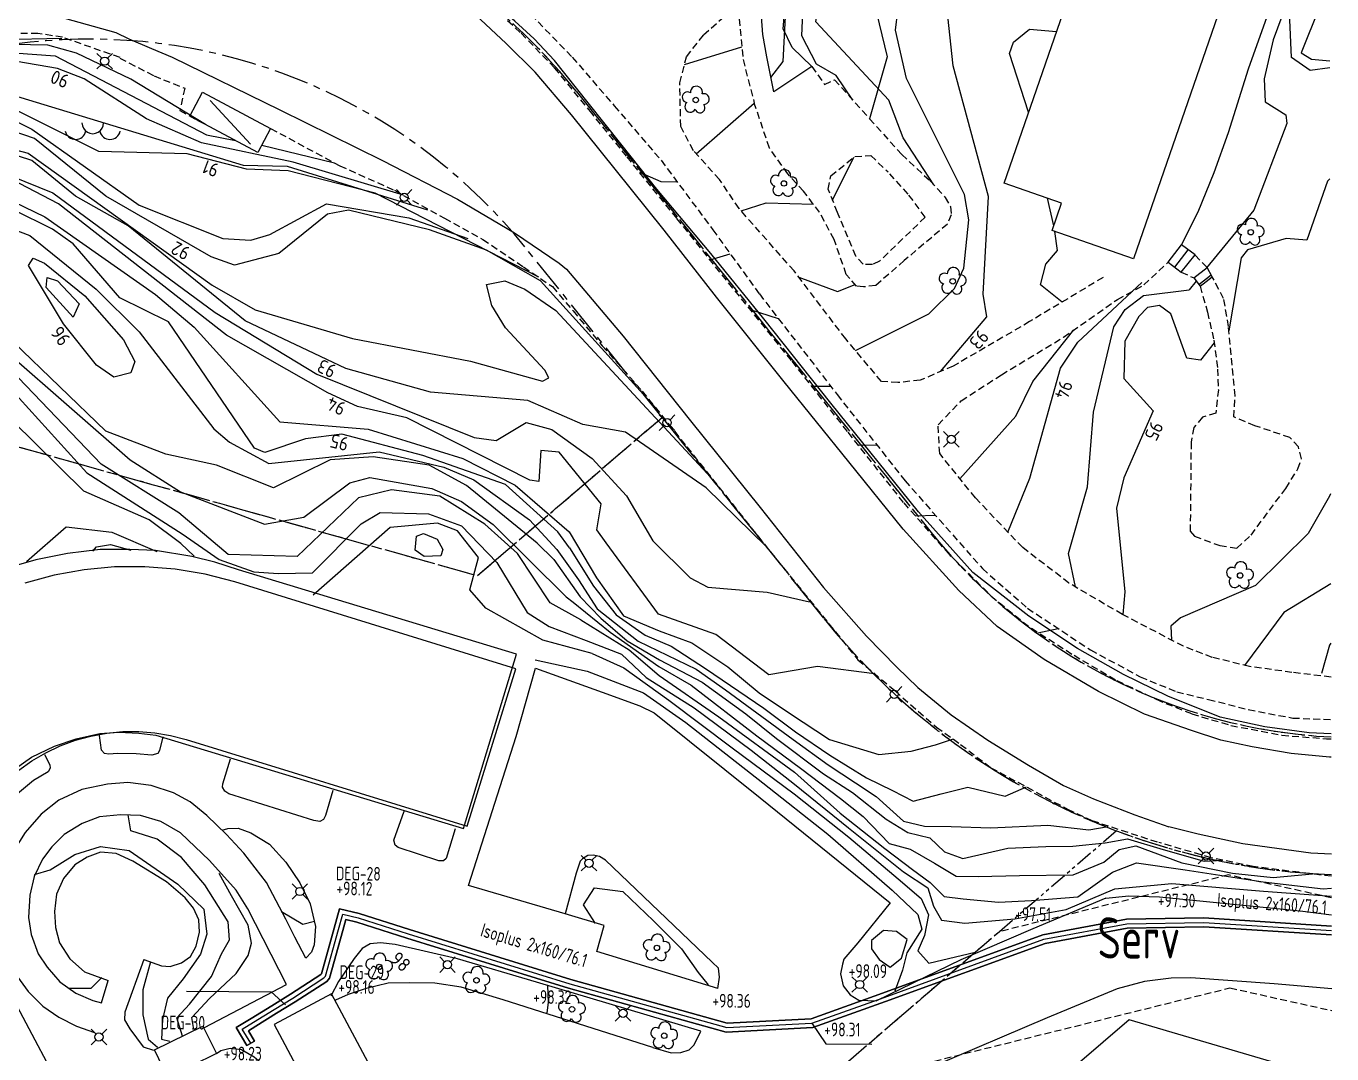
# Model space of a CAD drawing. Header units: metres. Extents: x 148035 to 148980, y 6395313 to 6395676.
# Drawn here: x 148356.6 to 148451.6, y 6395488.9 to 6395563.7 of the extents above; entities that cross this region are included whole.
import ezdxf
from ezdxf.enums import TextEntityAlignment as Align

# ---------------------------------------------------------------- set-up
doc = ezdxf.new("R2010")
doc.units = ezdxf.units.M
for name, pattern in [('CENTERX2', [4, 2.5, -0.5, 0.5, -0.5]), ('DASHED', [0.75, 0.5, -0.25]), ('PHANTOM', [2.5, 1.25, -0.25, 0.25, -0.25, 0.25, -0.25])]:
    doc.linetypes.add(name, pattern=pattern)
for name, color, linetype in [('M-BEF-BELYSNINGSSTOLPE', 4, 'Continuous'), ('M-BEF-FV', 4, 'FJARRVARME'), ('M-BEF-FV-TEXT', 1, 'Continuous'), ('M-BEF-MARKLINJE', 4, 'Continuous'), ('M-BEF-MUR', 4, 'Stödmur'), ('M-BEF-NIVÅKURVA-PRIMÄR-0.5M', 250, 'Continuous'), ('M-BEF-NIVÅKURVA-PRIMÄR-1.0M', 250, 'Continuous'), ('M-BEF-STAKET', 4, 'STAKET'), ('M-BEF-TRAPPA', 4, 'Continuous'), ('M-BEF-TRÄD', 4, 'Continuous'), ('M-BEF-VÄGKANT', 13, 'DASHED'), ('M-BEF-VÄGKANTSTÖD', 13, 'Continuous'), ('M-GR-ANVÄNDNINGSGRÄNS', 4, 'CENTERX2'), ('M-GR-FASTIGHETSGRÄNS', 3, 'PHANTOM'), ('M-GR-RÄTTIGHETSGRÄNS', 3, 'DASHED'), ('M-HUS-SOCKEL', 1, 'Continuous'), ('M-HUS-YTTER', 3, 'Continuous')]:
    doc.layers.add(name, color=color, linetype=linetype)
doc.styles.add('ISO', font='iso.shx', dxfattribs={"height": 2.5})
doc.linetypes.add('FJARRVARME', pattern='A,0.5,-0.2,["FV",Standard,S=0.1,R=0,X=-0.1,Y=-0.05],-0.2', length=0.9)
doc.linetypes.add('STAKET', pattern='A,7,[134,morastr.shx,S=0.8,R=0,X=0,Y=0],0.6,[134,morastr.shx,S=0.8,R=0,X=0,Y=0],1', length=8.6)
doc.linetypes.add('Stödmur', pattern='A,3,[104,sma.shx,S=1,R=0,X=0,Y=0],3', length=6)

# ---------------------------------------------------------------- blocks, each defined once
blk = doc.blocks.new('PRI_M_BERG')
for centre, radius, start, end in [((-1.252, 0.43), 0.765, 192.29023, 347.70977), ((0, 0.867), 0.784, 179.99999, 0.00001), ((1.252, 0.43), 0.765, 192.29023, 347.70977)]:
    blk.add_arc(centre, radius, start, end)
blk = doc.blocks.new('PRI_M_LÖVTRÄD')
blk.add_circle((0, 0), 0.2)
for centre, radius, start, end in [((0.047722, 0.56156), 0.443002, 345.022908, 184.096476), ((-0.601762, 0.206006), 0.384732, 57.341651, 261.23001), ((0.585988, 0.07036), 0.392534, 269.444378, 106.321877), ((-0.395828, -0.476108), 0.401424, 131.233971, 330.911027), ((0.306072, -0.564084), 0.367104, 196.976003, 41.224955)]:
    blk.add_arc(centre, radius, start, end)
blk = doc.blocks.new('PRI_L_BELYS')
for points in [[(-0.212, 0.212, 0), (-0.566, 0.566, 0)], [(0.212, 0.212, 0), (0.566, 0.566, 0)], [(-0.212, -0.212, 0), (-0.566, -0.566, 0)], [(0.212, -0.212, 0), (0.566, -0.566, 0)]]:
    blk.add_polyline3d(points)
blk.add_circle((0, 0), 0.3)

msp = doc.modelspace()

# ---------------------------------------------------------------- linework, layer by layer
at = {"layer": 'M-BEF-FV'}
msp.add_lwpolyline([(148451.585, 6395498.19), (148442.295, 6395498.781), (148436.652, 6395498.677), (148430.565, 6395497.554), (148418.909, 6395493.303), (148413.715, 6395491.448), (148407.611, 6395491.129), (148396.243, 6395494.295), (148384.494, 6395497.936), (148380.839, 6395499.089), (148379.398, 6395499.448), (148379.016, 6395498.028), (148378.082, 6395494.707), (148378.04, 6395494.659), (148375.834, 6395493.228), (148374.469, 6395492.393), (148372.98, 6395491.461), (148371.875, 6395490.797), (148372.661, 6395489.49), (148373.218, 6395489.825), (148372.768, 6395490.575), (148373.319, 6395490.907), (148374.811, 6395491.84), (148376.181, 6395492.678), (148378.471, 6395494.164), (148378.668, 6395494.392), (148379.643, 6395497.856), (148379.86, 6395498.663), (148380.662, 6395498.463), (148384.3, 6395497.316), (148396.059, 6395493.672), (148407.539, 6395490.474), (148413.844, 6395490.804), (148419.13, 6395492.692), (148430.737, 6395496.925), (148436.717, 6395498.029), (148442.28, 6395498.13), (148451.586, 6395497.538)], dxfattribs=at)
at = {"layer": 'M-BEF-FV', "ltscale": 0.8}
for points in [[(148451.586, 6395497.538), (148442.28, 6395498.13), (148436.717, 6395498.029), (148430.737, 6395496.925), (148419.13, 6395492.692), (148413.844, 6395490.804), (148407.539, 6395490.474), (148396.059, 6395493.672), (148384.3, 6395497.316), (148380.662, 6395498.463), (148379.86, 6395498.663), (148379.643, 6395497.856), (148378.668, 6395494.392), (148378.471, 6395494.164), (148376.181, 6395492.678), (148374.811, 6395491.84), (148373.319, 6395490.907), (148372.768, 6395490.575), (148373.218, 6395489.825), (148372.661, 6395489.49), (148371.875, 6395490.797), (148372.98, 6395491.461), (148374.469, 6395492.393), (148375.834, 6395493.228), (148378.04, 6395494.659), (148378.082, 6395494.707), (148379.016, 6395498.028), (148379.398, 6395499.448), (148380.839, 6395499.089), (148384.494, 6395497.936), (148396.243, 6395494.295), (148407.611, 6395491.129), (148413.715, 6395491.448), (148418.909, 6395493.303), (148430.565, 6395497.554), (148436.652, 6395498.677), (148442.295, 6395498.781), (148451.585, 6395498.19)], [(148372.94, 6395489.658), (148372.322, 6395490.686), (148373.15, 6395491.184), (148374.64, 6395492.117), (148376.008, 6395492.953), (148378.256, 6395494.412), (148378.375, 6395494.549), (148379.33, 6395497.942), (148379.629, 6395499.056), (148380.75, 6395498.776), (148384.397, 6395497.626), (148396.151, 6395493.984), (148407.575, 6395490.801), (148413.779, 6395491.126), (148419.02, 6395492.997), (148430.651, 6395497.24), (148436.684, 6395498.353), (148442.287, 6395498.456), (148451.586, 6395497.864)]]:
    msp.add_lwpolyline(points, dxfattribs=at)
at = {"layer": 'M-BEF-FV-TEXT'}
for points in [[(148368.27, 6395493.456), (148374.424, 6395493.393), (148375.467, 6395492.468)], [(148413.779, 6395491.126), (148414.78, 6395489.626), (148418.141, 6395489.592)]]:
    msp.add_lwpolyline(points, dxfattribs=at)
at = {"layer": 'M-BEF-MARKLINJE', "lineweight": -3, "flags": 128}
for points in [[(148413.76, 6395560.719), (148412.339, 6395562.106), (148411.69, 6395563.462), (148411.914, 6395566.365), (148414.242, 6395572.491), (148418.114, 6395584.613), (148419.965, 6395589.022), (148421.318, 6395594.522)], [(148421.318, 6395594.522), (148422.522, 6395593.121), (148422.224, 6395591.067), (148422.189, 6395589.751), (148422.938, 6395587.364), (148425.767, 6395584.071), (148426.833, 6395582.668), (148426.765, 6395579.925), (148425.381, 6395577.553), (148422.974, 6395575.213), (148421.262, 6395572.514), (148420.078, 6395569.325), (148419.112, 6395567.675), (148418.722, 6395566.706), (148418.474, 6395564.618), (148419.246, 6395561.425), (148417.968, 6395556.918)], [(148451.453, 6395560.626), (148450.023, 6395560.425), (148448.681, 6395561.363), (148448.483, 6395565.78), (148450.252, 6395569.861), (148451.43, 6395571.512)]]:
    msp.add_lwpolyline(points, dxfattribs=at)
at = {"layer": 'M-BEF-MUR', "lineweight": -3, "flags": 128}
for points in [[(148440.674, 6395547.741), (148441.876, 6395550.157), (148443.047, 6395553.008), (148444.091, 6395555.924), (148445.548, 6395560.541), (148447.511, 6395566.086), (148449.068, 6395570.434), (148449.819, 6395571.679), (148450.493, 6395572.353), (148451.062, 6395572.639)], [(148375.495, 6395498.699), (148374.082, 6395501.368), (148372.432, 6395503.49), (148371.177, 6395504.855), (148369.743, 6395506.22), (148368.527, 6395507.214), (148367.323, 6395507.879), (148365.694, 6395508.423), (148363.993, 6395508.623), (148362.511, 6395508.521), (148360.657, 6395508.133), (148358.979, 6395507.346), (148357.698, 6395506.337), (148356.524, 6395504.985), (148355.57, 6395503.494), (148354.804, 6395501.371), (148354.617, 6395499.602), (148354.92, 6395497.131), (148355.772, 6395494.767), (148356.753, 6395493.431), (148357.818, 6395492.355), (148358.98, 6395491.554), (148360.266, 6395490.902), (148361.567, 6395490.443)], [(148353.599, 6395504.648), (148352.668, 6395502.334), (148352.371, 6395500.47), (148352.366, 6395499.578), (148352.472, 6395498.878), (148354.592, 6395494.847), (148360.703, 6395483.37)], [(148365.155, 6395495.75), (148366.444, 6395495.299), (148367.069, 6395495.24), (148367.904, 6395495.513), (148368.559, 6395495.968), (148368.979, 6395496.716), (148369.221, 6395497.743), (148369.17, 6395498.646), (148368.785, 6395499.481), (148368.178, 6395500.248), (148366.809, 6395501.394), (148364.358, 6395502.907), (148363.139, 6395503.469), (148362, 6395503.558), (148361.04, 6395503.188), (148360.148, 6395502.637), (148359.324, 6395501.641), (148358.804, 6395500.519), (148358.659, 6395499.256), (148358.736, 6395498.088), (148359.036, 6395496.976), (148359.766, 6395495.805), (148360.844, 6395494.869), (148361.565, 6395494.601), (148362.557, 6395494.232)], [(148402.192, 6395489.349), (148391.303, 6395492.81), (148388.258, 6395493.74), (148386.329, 6395494.038), (148384.466, 6395494.064), (148382.941, 6395494.021), (148381.347, 6395493.64), (148380.023, 6395493.206), (148379.107, 6395492.788)]]:
    msp.add_lwpolyline(points, dxfattribs=at)
at = {"layer": 'M-BEF-NIVÅKURVA-PRIMÄR-0.5M', "lineweight": -3}
for points in [[(148416.951, 6395540.048), (148422.275, 6395542.721), (148424.151, 6395544.564), (148424.827, 6395546.041), (148425.199, 6395549.577), (148424.876, 6395551.402), (148420.65, 6395559.842), (148419.852, 6395563.364), (148420.366, 6395567.609), (148420.008, 6395569.12), (148418.654, 6395569.795), (148415.938, 6395569.523), (148414.987, 6395569.869), (148414.441, 6395571.555), (148414.874, 6395572.777), (148417.081, 6395573.973), (148418.527, 6395574.105), (148420.353, 6395573.507), (148422.194, 6395572.02), (148425.151, 6395572.489), (148428.033, 6395574.163), (148432.407, 6395578.07), (148434.791, 6395579.617)], [(148451.431, 6395571.197), (148449.999, 6395569.852), (148447.333, 6395562.665), (148446.68, 6395559.811), (148446.763, 6395558.142), (148448.252, 6395557.212), (148448.334, 6395556.585), (148445.936, 6395550.257), (148442.487, 6395546.063)], [(148416.748, 6395558.28), (148415.529, 6395560.061), (148414.105, 6395560.893), (148413.048, 6395562.948), (148413.294, 6395568.487)], [(148429.541, 6395557.39), (148428.157, 6395561.661), (148428.445, 6395562.498), (148429.599, 6395563.425), (148431.571, 6395563.256)], [(148326.293, 6395484.217), (148328.8, 6395489.331), (148328.719, 6395492.525), (148330.554, 6395494.427), (148329.964, 6395503.543), (148330.967, 6395510.388), (148330.758, 6395513.633), (148329.284, 6395528.643), (148328.005, 6395533.153), (148327.887, 6395535.697), (148329.085, 6395542.201), (148330.648, 6395546.379), (148333.269, 6395551.257), (148337.98, 6395554.865), (148345.269, 6395558.757), (148349.125, 6395560.548), (148355.69, 6395561.719), (148358.698, 6395561.496), (148369.713, 6395555.738), (148371.825, 6395555.343)], [(148404.508, 6395560.871), (148408.673, 6395562.158)], [(148332.289, 6395509.949), (148332.089, 6395516.471), (148330.197, 6395528.395), (148329.841, 6395536.636), (148330.352, 6395541.095), (148331.709, 6395545.413), (148333.666, 6395549.034), (148339.153, 6395554.095), (148343.108, 6395556.188), (148346.936, 6395557.524), (148350.847, 6395558.437), (148355.099, 6395558.807), (148372.396, 6395553.543), (148375.592, 6395553.48), (148385.79, 6395550.296)], [(148355.257, 6395557.029), (148357.019, 6395556.165), (148364.818, 6395550.637), (148370.914, 6395548.218), (148372.953, 6395548.084), (148374.332, 6395548.5), (148378.449, 6395550.732), (148384.435, 6395549.718), (148388.727, 6395548.196)], [(148351.566, 6395555.78), (148356.752, 6395554.423), (148370.144, 6395544.803), (148373.265, 6395543.019), (148380.352, 6395540.942), (148388.922, 6395539.271), (148394.159, 6395537.818), (148394.623, 6395538.07), (148394.333, 6395538.631), (148391.474, 6395541.707), (148390.49, 6395543.324), (148390.105, 6395544.868), (148391.425, 6395545.125), (148392.884, 6395544.522), (148395.149, 6395542.969), (148406.478, 6395530.781)], [(148373.736, 6395554.986), (148379.032, 6395553.708)], [(148334.178, 6395537.579), (148334.603, 6395538.816), (148333.581, 6395541.712), (148338.114, 6395547.884), (148340.936, 6395551.023), (148344.544, 6395552.82), (148347.328, 6395553.63), (148350.564, 6395553.88), (148353.427, 6395553.601), (148358.54, 6395551.54), (148370.353, 6395542.834), (148377.755, 6395538.329), (148389.187, 6395533.728), (148390.798, 6395533.516), (148392.97, 6395534.831), (148394.85, 6395534.309), (148397.777, 6395532.193), (148400.288, 6395529.494), (148402.188, 6395526.219), (148404.923, 6395523.516), (148406.195, 6395522.842), (148410.509, 6395522.488), (148413.608, 6395521.765)], [(148415.279, 6395550.998), (148416.821, 6395554.114)], [(148335.044, 6395540.718), (148335.923, 6395542.889), (148339.394, 6395547.615), (148343.411, 6395551.159), (148345.145, 6395551.955), (148347.009, 6395552.261), (148350.343, 6395552.413), (148353.373, 6395551.979), (148357.959, 6395549.778), (148366.019, 6395544.134), (148368.835, 6395541.765), (148375.049, 6395534.86), (148381.493, 6395534.347), (148388.364, 6395532.191), (148392.19, 6395530.254), (148396.109, 6395526.87)], [(148431.378, 6395549.137), (148430.91, 6395551.138)], [(148408.621, 6395550.217), (148410.434, 6395550.797), (148413.889, 6395550.7)], [(148355.448, 6395548.953), (148356.855, 6395548.429), (148361.697, 6395544.515), (148364.83, 6395541.413), (148370.252, 6395534.35), (148371.401, 6395533.388), (148374.267, 6395531.839), (148382.293, 6395532.675), (148386.98, 6395531.579), (148389.175, 6395530.649), (148393.216, 6395527.742), (148395.207, 6395525.572)], [(148431.972, 6395543.575), (148430.401, 6395544.831), (148430.805, 6395546.332), (148431.639, 6395547.334), (148431.437, 6395548.726)], [(148406.369, 6395546.648), (148407.835, 6395547.091)], [(148343.826, 6395516.595), (148343.333, 6395517.547), (148343.154, 6395520.164), (148344.004, 6395524.443), (148343.47, 6395525.999), (148336.827, 6395534.647), (148336.983, 6395535.719), (148338.363, 6395538.487), (148342.987, 6395544.068), (148345.744, 6395545.11), (148347.847, 6395545.071), (148350.835, 6395543.743), (148364.161, 6395532.104), (148367.835, 6395529.781), (148373.942, 6395527.419), (148376.798, 6395527.946), (148380.161, 6395530.426), (148381.609, 6395530.818), (148386.118, 6395530.031), (148388.275, 6395529.074), (148390.578, 6395527.412), (148395.888, 6395522.136), (148396.389, 6395521.742)], [(148432.948, 6395522.86), (148432.444, 6395525.294), (148433.814, 6395530.131), (148434.26, 6395535.581), (148435.752, 6395541.787), (148436.575, 6395543.034), (148437.909, 6395544.068), (148441.233, 6395544.482)], [(148441.735, 6395545.114), (148441.233, 6395544.482)], [(148424.548, 6395530.723), (148428.613, 6395535.27), (148429.86, 6395537.81), (148432.839, 6395541.559)], [(148355.381, 6395537.363), (148361.018, 6395531.17), (148367.959, 6395526.718), (148370.652, 6395524.847), (148373.154, 6395523.956), (148374.953, 6395523.834), (148377.423, 6395523.876), (148380.978, 6395527.46), (148382.349, 6395528.264), (148385.868, 6395528.186), (148388.287, 6395527.313), (148390.836, 6395524.646), (148393.058, 6395521.005), (148394.665, 6395519.987), (148397.357, 6395518.969)], [(148413.768, 6395537.455), (148415.132, 6395537.467)], [(148451.519, 6395529.634), (148451.444, 6395529.459), (148449.891, 6395526.753), (148446.04, 6395522.951), (148440.587, 6395520.613), (148439.878, 6395520.004), (148439.942, 6395518.991)], [(148356.614, 6395524.699), (148359.504, 6395527.234), (148362.839, 6395526.851), (148366.116, 6395525.448)], [(148421.309, 6395528.019), (148422.746, 6395528.091)], [(148396.109, 6395526.87), (148398.109, 6395523.51), (148400.06, 6395520.756), (148402.663, 6395519.675), (148405.047, 6395518.782), (148407.663, 6395517.041), (148409.923, 6395515.166), (148412.152, 6395513.681), (148415.054, 6395511.769), (148418.639, 6395510.676), (148420.994, 6395510.901), (148422.758, 6395511.367), (148424.082, 6395511.8)], [(148395.207, 6395525.572), (148396.791, 6395523.364), (148398.152, 6395521.257), (148401.122, 6395518.921), (148405.346, 6395516.883), (148407.489, 6395515.382), (148412.417, 6395511.748), (148414.965, 6395509.906), (148416.94, 6395508.608), (148418.46, 6395507.618), (148420.432, 6395505.829), (148421.955, 6395505.449), (148423.903, 6395505.439), (148426.782, 6395505.34), (148430.95, 6395505.538), (148433.912, 6395505.184), (148435.32, 6395505.431)], [(148396.389, 6395521.742), (148399.088, 6395519.558), (148402.632, 6395517.067), (148404.98, 6395515.716), (148409.755, 6395512.033), (148412.944, 6395509.662), (148415.846, 6395507.462), (148417.499, 6395506.149), (148419.403, 6395504.192), (148420.926, 6395503.777), (148422.682, 6395502.752), (148424.27, 6395501.812), (148425.862, 6395501.804), (148428.877, 6395501.873), (148432.773, 6395501.921), (148435.014, 6395502.824), (148436.12, 6395503.767), (148437.341, 6395504.032), (148440.688, 6395502.778), (148444.377, 6395502.031), (148447.34, 6395501.728), (148450.204, 6395501.984)], [(148430.222, 6395519.531), (148431.68, 6395519.842)], [(148397.357, 6395518.969), (148399.91, 6395517.961), (148401.714, 6395516.275), (148405.209, 6395514.072), (148409.36, 6395510.985), (148412.498, 6395508.513), (148416.445, 6395505.342), (148420.426, 6395502.12), (148422.199, 6395500.976), (148422.632, 6395499.636), (148423.203, 6395498.616), (148424.896, 6395498.387), (148428.539, 6395498.707), (148432.269, 6395499.383), (148435.817, 6395500.906), (148439.952, 6395501.274), (148446.623, 6395500.732), (148451.58, 6395500.352)], [(148451.541, 6395518.775), (148451.426, 6395518.624), (148450.848, 6395516.567)], [(148393.625, 6395517.557), (148397.415, 6395516.724), (148401.523, 6395515.162), (148404.611, 6395512.995), (148410.196, 6395508.596), (148414.936, 6395504.862), (148419.624, 6395500.806), (148421.478, 6395499.018), (148421.778, 6395497.95), (148420.668, 6395496.244), (148420.374, 6395494.976), (148419.807, 6395493.454)], [(148357.217, 6395501.947), (148358.344, 6395502.289), (148360.141, 6395503.391), (148362.019, 6395503.978), (148364.101, 6395503.676), (148367.645, 6395501.241), (148369.538, 6395499.425), (148369.751, 6395497.591), (148369.285, 6395496.135), (148368.026, 6395494.336), (148366.88, 6395492.939), (148366.524, 6395491.385), (148366.448, 6395489.955), (148367.044, 6395489.813)], [(148368.799, 6395490.651), (148368.65, 6395491.527), (148369.949, 6395492.909), (148371.875, 6395494.746), (148372.757, 6395496.034), (148372.998, 6395496.949), (148372.754, 6395498.242), (148371.543, 6395500.374), (148370.649, 6395502.017)]]:
    msp.add_lwpolyline(points, dxfattribs=at)
for points in [[(148360.025, 6395542.493), (148358.049, 6395544.644), (148358.131, 6395545.378), (148358.872, 6395545.119), (148360.455, 6395543.454)], [(148385.56, 6395525.069), (148384.896, 6395525.534), (148384.997, 6395526.558), (148385.499, 6395526.743), (148386.515, 6395526.329), (148386.906, 6395525.575), (148386.779, 6395525.122)]]:
    msp.add_lwpolyline(points, close=True, dxfattribs=at)
at = {"layer": 'M-BEF-NIVÅKURVA-PRIMÄR-1.0M', "lineweight": -3}
for points in [[(148410.783, 6395559.918), (148411.677, 6395561.093), (148412, 6395567.162), (148413.691, 6395571.224), (148415.89, 6395578.492), (148418.808, 6395585.475), (148419.903, 6395586.496), (148421.257, 6395586.98), (148424.57, 6395587.243), (148426.997, 6395590.95), (148427.838, 6395593.56), (148429.292, 6395594.521)], [(148422.64, 6395552.103), (148420.402, 6395555.536), (148419.372, 6395558.26), (148414.057, 6395563.974), (148414.45, 6395566.519), (148413.889, 6395569.834), (148414.671, 6395573.9), (148417.681, 6395576.699), (148421.164, 6395577.337), (148421.64, 6395579.264), (148421.032, 6395582.331), (148422.242, 6395583.7), (148423.361, 6395584.055), (148424.522, 6395583.791), (148427.825, 6395580.843), (148429.189, 6395580.8), (148430.048, 6395581.364), (148431.723, 6395584.281), (148433.946, 6395587.012), (148434.288, 6395589.477)], [(148423.119, 6395538.52), (148426.505, 6395542.503), (148426.228, 6395544.152), (148426.618, 6395551.269), (148424.061, 6395560.771), (148423.598, 6395565.049), (148425.281, 6395567.418), (148429.242, 6395570.371), (148430.823, 6395570.791), (148433.078, 6395570.53), (148433.931, 6395570.072)], [(148451.441, 6395566.285), (148450.709, 6395565.039), (148449.381, 6395561.726), (148450.12, 6395561.253), (148451.452, 6395561.121)], [(148359.194, 6395562.746), (148354.803, 6395562.65)], [(148369.641, 6395556.501), (148364.216, 6395559.787), (148360.261, 6395561.686), (148358.173, 6395562.282), (148355.645, 6395562.329)], [(148384.046, 6395551.353), (148376.037, 6395553.769), (148369.358, 6395555.178), (148365.354, 6395556.916), (148360.808, 6395559.818), (148358.884, 6395560.578), (148355.917, 6395561.082)], [(148393.897, 6395545.385), (148381.99, 6395551.503), (148375.662, 6395553.134), (148372.63, 6395553.248), (148368.32, 6395554.372), (148361.887, 6395554.527), (148355.283, 6395557.834)], [(148405.348, 6395554.375), (148409.583, 6395558.048)], [(148402.442, 6395535.833), (148394.025, 6395545.128), (148390.106, 6395547.369), (148385.956, 6395548.838), (148380.042, 6395550.258), (148378.537, 6395549.977), (148374.978, 6395547.118), (148371.756, 6395546.265), (148370.054, 6395546.873), (148362.407, 6395551.28), (148357.202, 6395555.478), (148353.366, 6395556.793)], [(148410.462, 6395525.77), (148406.089, 6395530.074), (148400.203, 6395534.11), (148397.099, 6395534.665), (148393.114, 6395536.415), (148386.027, 6395537.034), (148379.857, 6395538.756), (148372.545, 6395542.21), (148364.013, 6395549.128), (148360.198, 6395551.29), (148357.017, 6395553.877), (148351.53, 6395555.646)], [(148401.236, 6395553.022), (148402.79, 6395552.351), (148403.974, 6395552.32)], [(148414.189, 6395517.081), (148410.635, 6395516.462), (148406.786, 6395519.401), (148402.622, 6395520.867), (148398.803, 6395526.068), (148398.125, 6395527.015), (148398.447, 6395528.901), (148395.383, 6395532.665), (148394.044, 6395532.792), (148393.9, 6395530.518), (148393.243, 6395530.631), (148384.301, 6395535.168), (148380.697, 6395535.975), (148378.561, 6395536.986), (148371.184, 6395541.185), (148358.945, 6395550.722), (148355.561, 6395552.507)], [(148451.47, 6395552.553), (148451.296, 6395552.367), (148449.795, 6395548.083), (148448.271, 6395548.2), (148445.472, 6395547.38), (148445.013, 6395546.811), (148444.118, 6395541.499)], [(148396.132, 6395525.694), (148395.28, 6395526.871), (148391.48, 6395530.311), (148385.453, 6395532.432), (148379.572, 6395533.973), (148376.936, 6395533.63), (148373.965, 6395532.643), (148373.214, 6395532.961), (148366.956, 6395542.156), (148363.419, 6395543.895), (148360.022, 6395547.819), (148358.506, 6395548.874), (148355.667, 6395550.296)], [(148395.001, 6395524.847), (148393.781, 6395526.042), (148388.631, 6395530.227), (148385.921, 6395531.706), (148381.84, 6395532.329), (148378.71, 6395532.1), (148374.608, 6395530.056), (148370.459, 6395531.729), (148366.756, 6395532.522), (148362.388, 6395534.198), (148348.896, 6395547.19)], [(148412.817, 6395545.396), (148415.647, 6395544.354), (148416.916, 6395544.85)], [(148428.03, 6395526.854), (148429.639, 6395530.776), (148431.858, 6395538.782), (148433.124, 6395540.674), (148437.781, 6395545.004)], [(148396.963, 6395520.476), (148394.728, 6395521.708), (148392.361, 6395525.283), (148389.979, 6395527.419), (148386.693, 6395529.471), (148383.187, 6395529.919), (148380.777, 6395529.335), (148376.325, 6395525.078), (148371.309, 6395525.224), (148367.703, 6395528.257), (148362.047, 6395531.788), (148351.663, 6395542.63), (148347.874, 6395544.02), (148345.336, 6395543.418), (148343.864, 6395541.658), (148340.856, 6395539.699), (148339.088, 6395537.283), (148338.865, 6395534.318), (148342.694, 6395529.678)], [(148409.278, 6395543.036), (148411.327, 6395542.392)], [(148443.048, 6395540.611), (148442.043, 6395539.361), (148441.046, 6395539.501), (148439.897, 6395542.723), (148439.077, 6395543.329), (148438.203, 6395543.182), (148437.552, 6395542.538), (148436.544, 6395540.734), (148436.461, 6395538.025), (148438.593, 6395535.661), (148436.48, 6395530.805), (148435.925, 6395528.583), (148436.552, 6395522.492), (148436.393, 6395520.843)], [(148368.812, 6395525.092), (148367.857, 6395526.017), (148365.551, 6395527.729), (148360.797, 6395529.824), (148353.815, 6395536.695), (148350.321, 6395539.29), (148347.937, 6395540.42), (148345.064, 6395539.228), (148341.775, 6395536.346), (148341.577, 6395535.594), (148342.647, 6395532.764), (148344.854, 6395529.981), (148347.332, 6395527.692), (148350.822, 6395522.237)], [(148417.134, 6395533.19), (148418.506, 6395533.176)], [(148397.776, 6395518.023), (148394.201, 6395518.977), (148390.049, 6395521.315), (148388.885, 6395522.651), (148389.507, 6395525.01), (148387.981, 6395526.928), (148386.526, 6395527.498), (148383.08, 6395527.187), (148377.474, 6395522.261)], [(148361.451, 6395525.461), (148361.708, 6395525.784), (148362.74, 6395525.944), (148364.214, 6395525.523)], [(148396.132, 6395525.694), (148397.886, 6395522.918), (148399.518, 6395520.826), (148401.628, 6395519.342), (148403.521, 6395518.553), (148406.036, 6395516.914), (148410.273, 6395514.029), (148412.568, 6395512.324), (148415.083, 6395510.617), (148417.734, 6395508.977), (148419.627, 6395508.053), (148421.13, 6395507.283), (148423.182, 6395507.814), (148425.116, 6395508.295), (148427.84, 6395507.638), (148429.385, 6395508.307)], [(148395.001, 6395524.847), (148396.899, 6395522.144), (148398.416, 6395520.578), (148400.338, 6395518.942), (148402.686, 6395517.558), (148405.777, 6395515.933), (148408.967, 6395513.629), (148411.194, 6395511.839), (148414.619, 6395509.264), (148416.729, 6395507.915), (148419.175, 6395505.955), (148420.746, 6395504.998), (148422.353, 6395504.6), (148423.432, 6395503.595), (148424.751, 6395503.114), (148428.024, 6395503.859), (148430.785, 6395503.981), (148432.75, 6395503.988), (148435.106, 6395504.247), (148436.734, 6395504.543), (148439.321, 6395503.768), (148442.315, 6395502.905), (148443.637, 6395502.983)], [(148451.532, 6395523.096), (148448.112, 6395521.01), (148445.26, 6395517.15)], [(148396.963, 6395520.476), (148400.487, 6395518.28), (148402.663, 6395516.406), (148407.001, 6395513.402), (148412.502, 6395509.377), (148415.841, 6395506.395), (148419.08, 6395503.821), (148421.088, 6395502.303), (148422.387, 6395501.365), (148423.398, 6395500.326), (148424.786, 6395500.166), (148427.343, 6395499.916), (148429.749, 6395500.056), (148433.121, 6395500.31), (148435.637, 6395502.11), (148437.385, 6395502.795), (148440.94, 6395502.286), (148446.61, 6395501.409), (148450.977, 6395500.896), (148451.579, 6395500.954)], [(148397.776, 6395518.023), (148400.091, 6395516.978), (148403.365, 6395514.624), (148407.972, 6395511.161), (148412.477, 6395507.801), (148416.458, 6395504.664), (148420.051, 6395501.614), (148421.72, 6395500.182), (148422.256, 6395499.011), (148421.961, 6395497.505), (148421.481, 6395496.389), (148422.272, 6395495.487), (148425.664, 6395496.283)], [(148418.339, 6395516.542), (148414.189, 6395517.081)], [(148367.977, 6395490.169), (148367.553, 6395491.505), (148368.489, 6395492.514), (148370.082, 6395494.506), (148370.813, 6395496.169), (148371.402, 6395497.18), (148371.297, 6395498.486), (148369.589, 6395501.175), (148367.891, 6395503.184), (148366.133, 6395504.513), (148364.206, 6395505.12), (148364.031, 6395506.274)], [(148398.035, 6395498.362), (148397.153, 6395499.742), (148397.951, 6395500.96), (148400.005, 6395500.7), (148402.244, 6395498.577), (148404.29, 6395496.538), (148405.503, 6395494.81), (148406.221, 6395493.903)], [(148377.59, 6395498.509), (148376.727, 6395498.291), (148375.176, 6395499.216)], [(148365.657, 6395495.584), (148365.077, 6395493.545), (148365.095, 6395491.726), (148365.475, 6395489.96), (148366.167, 6395489.373)], [(148362.109, 6395494.436), (148361.313, 6395493.634), (148359.702, 6395493.656)], [(148394.539, 6395493.866), (148394.574, 6395492.63), (148394.487, 6395491.88)]]:
    msp.add_lwpolyline(points, dxfattribs=at)
for points in [[(148359.31, 6395541.989), (148356.77, 6395546.239), (148357.107, 6395546.769), (148357.924, 6395546.406), (148360.869, 6395544.025), (148363.671, 6395540.836), (148364.5, 6395539.259), (148364.219, 6395538.427), (148362.981, 6395538.12), (148361.722, 6395538.996)], [(148418.657, 6395495.743), (148419.467, 6395495.197), (148420.284, 6395495.853), (148420.714, 6395497.206), (148419.938, 6395497.786), (148418.973, 6395497.859), (148418.105, 6395497.135), (148418.102, 6395496.542)]]:
    msp.add_lwpolyline(points, close=True, dxfattribs=at)
at = {"layer": 'M-BEF-STAKET', "lineweight": -3, "flags": 128}
for points in [[(148439.663, 6395514.915), (148436.454, 6395516.491), (148433.089, 6395518.37), (148429.554, 6395520.734), (148425.473, 6395523.911), (148421.532, 6395528.333), (148415.145, 6395536.22), (148410.273, 6395542.351), (148406.411, 6395547.108), (148402.495, 6395551.796), (148399.977, 6395554.975), (148397.484, 6395558.072), (148395.04, 6395561.152), (148393.571, 6395562.738), (148392.16, 6395564.026), (148390.5, 6395565.443), (148388.96, 6395566.71), (148387.488, 6395567.856), (148385.356, 6395569.313), (148384.155, 6395570.054), (148382.362, 6395571.03), (148378.954, 6395572.726)], [(148392.251, 6395511.974), (148393.653, 6395516.943)], [(148451.555, 6395512.172), (148449.946, 6395512.236), (148446.74, 6395512.669), (148443.489, 6395513.39), (148439.663, 6395514.915)], [(148395.827, 6395499.083), (148388.791, 6395501.134), (148392.251, 6395511.974)], [(148398.13, 6395496.34), (148398.665, 6395498.234), (148395.827, 6395499.083)]]:
    msp.add_lwpolyline(points, dxfattribs=at)
at = {"layer": 'M-BEF-TRAPPA', "lineweight": -3}
for points in [[(148439.696, 6395546.484), (148440.674, 6395547.741)], [(148440.17, 6395546.116), (148441.155, 6395547.384)], [(148441.665, 6395547.007), (148440.674, 6395547.741)], [(148439.696, 6395546.484), (148440.638, 6395545.752)], [(148440.638, 6395545.752), (148441.665, 6395547.007)], [(148441.558, 6395545.35), (148442.522, 6395546.091)], [(148441.558, 6395545.35), (148442.016, 6395544.741)], [(148441.919, 6395544.871), (148442.826, 6395545.555)], [(148442.016, 6395544.741), (148442.908, 6395545.409)], [(148442.908, 6395545.409), (148442.522, 6395546.091)]]:
    msp.add_lwpolyline(points, dxfattribs=at)
msp.add_lwpolyline([(148365.93, 6395489.183), (148369.453, 6395490.915), (148370.437, 6395488.912), (148366.914, 6395487.18)], close=True, dxfattribs=at)
at = {"layer": 'M-BEF-VÄGKANT', "lineweight": -3}
for points in [[(148378.72, 6395572.523), (148379.825, 6395574.953), (148382.704, 6395572.928), (148386.673, 6395569.994), (148390.219, 6395567.453), (148393.326, 6395564.499), (148396.339, 6395561.401), (148399.396, 6395557.855), (148402.802, 6395553.894), (148406.563, 6395548.845), (148409.951, 6395544.172), (148415.61, 6395536.849), (148420.552, 6395530.583), (148426.177, 6395524.196), (148429.463, 6395521.306), (148434.044, 6395518.282), (148437.67, 6395516.315), (148440.331, 6395515.222)], [(148441.412, 6395513.619), (148439.156, 6395514.519), (148435.86, 6395516.085), (148432.694, 6395517.953), (148429.537, 6395519.969), (148427.111, 6395521.916), (148423.779, 6395525.215), (148420.438, 6395529.008), (148416.358, 6395534.172), (148412.277, 6395539.343), (148408.016, 6395544.591), (148403.938, 6395549.684), (148400.283, 6395554.199), (148397.75, 6395557.329), (148395.049, 6395560.62), (148392.555, 6395563.205), (148390.124, 6395565.421), (148388.114, 6395567.039), (148385.614, 6395568.767), (148383.253, 6395570.263), (148380.762, 6395571.575), (148378.72, 6395572.523)], [(148404.232, 6395556.359), (148404.159, 6395559.531), (148404.654, 6395561.43), (148405.891, 6395563.02), (148408.03, 6395564.93), (148408.924, 6395565.77), (148408.483, 6395564.188), (148408.76, 6395561.232), (148409.583, 6395558.048)], [(148413.76, 6395560.719), (148414.694, 6395559.409), (148415.426, 6395559.754), (148417.968, 6395556.918), (148420.305, 6395554.319), (148422.37, 6395552.397), (148423.468, 6395551.201), (148423.855, 6395550.524), (148423.911, 6395549.924), (148423.635, 6395549.259), (148420.493, 6395546.609), (148418.421, 6395544.78), (148417.533, 6395544.687), (148417.013, 6395544.736), (148416.274, 6395545.6), (148415.386, 6395548.127), (148414.332, 6395550.121), (148413.163, 6395551.648), (148412.014, 6395552.907), (148410.687, 6395554.788), (148409.583, 6395558.048)], [(148418.827, 6395537.805), (148416.232, 6395540.907), (148412.471, 6395545.851), (148408.472, 6395550.386), (148407.052, 6395552.502), (148405.149, 6395554.593), (148404.232, 6395556.359)], [(148414.964, 6395551.786), (148415.154, 6395552.765), (148416.905, 6395554.182), (148418.06, 6395554.24), (148419.314, 6395553.05)], [(148422.02, 6395549.755), (148420.781, 6395551.443), (148419.314, 6395553.05)], [(148422.02, 6395549.755), (148418.681, 6395546.551), (148418.174, 6395546.306), (148417.492, 6395546.334), (148416.973, 6395546.931), (148415.636, 6395550.106), (148414.964, 6395551.786)], [(148436.016, 6395543.78), (148437.933, 6395544.827), (148439.696, 6395546.484)], [(148442.522, 6395546.091), (148441.665, 6395547.007)], [(148434.963, 6395545.373), (148429.614, 6395542.158), (148424.042, 6395538.914), (148421.656, 6395537.896), (148420.034, 6395537.726), (148418.827, 6395537.805)], [(148440.638, 6395545.752), (148441.558, 6395545.35)], [(148442.016, 6395544.741), (148442.553, 6395542.848), (148443.022, 6395540.812), (148443.294, 6395538.712), (148443.346, 6395537.208), (148443.166, 6395535.495), (148442.184, 6395535.212), (148441.564, 6395534.452), (148441.363, 6395533.389), (148441.298, 6395526.915), (148441.614, 6395526.543), (148443.454, 6395525.865), (148444.691, 6395525.68), (148445.727, 6395526.631), (148448.247, 6395530.03), (148449.139, 6395531.442), (148449.397, 6395532.175), (148449.168, 6395533.049), (148448.552, 6395533.725), (148446.008, 6395534.587), (148444.479, 6395535.222), (148444.571, 6395536.758), (148444.089, 6395541.8), (148443.733, 6395543.844), (148442.908, 6395545.409)], [(148422.964, 6395534.662), (148424.636, 6395536.392), (148427.564, 6395538.296), (148432.088, 6395541.035), (148436.016, 6395543.78)], [(148440.806, 6395518.54), (148436.368, 6395520.857), (148432.478, 6395523.136), (148429.111, 6395525.721), (148425.668, 6395529.33), (148423.069, 6395532.562), (148422.964, 6395534.662)], [(148451.547, 6395516.297), (148448.705, 6395516.644), (148445.605, 6395517.065), (148442.908, 6395517.729), (148440.806, 6395518.54)], [(148417.119, 6395517.567), (148419.823, 6395515.295), (148422.841, 6395512.647), (148424.594, 6395511.403), (148426.784, 6395509.707), (148429.437, 6395508.288), (148432.368, 6395506.69), (148434.144, 6395505.867), (148439.022, 6395504.261)], [(148440.331, 6395515.222), (148442.624, 6395514.675), (148445.523, 6395513.941), (148448.758, 6395513.318), (148451.553, 6395513.216)], [(148441.412, 6395513.619), (148444.259, 6395512.785), (148447.969, 6395512.073), (148451.208, 6395511.813), (148451.556, 6395511.799)], [(148451.577, 6395501.809), (148449.971, 6395502.005), (148445.881, 6395502.515), (148442.813, 6395503.159), (148439.022, 6395504.261)]]:
    msp.add_lwpolyline(points, dxfattribs=at)
at = {"layer": 'M-BEF-VÄGKANT', "color": 1, "lineweight": -3}
for points in [[(148363.433, 6395561.367), (148359.244, 6395562.843), (148357.458, 6395563.126), (148355.246, 6395563.115), (148350.944, 6395562.7), (148346.29, 6395561.702), (148341.602, 6395559.649), (148333.505, 6395554.6), (148329.459, 6395550.409), (148326.662, 6395546.111)], [(148363.413, 6395561.329), (148365.905, 6395560.041), (148368.141, 6395559.139), (148367.775, 6395557.518), (148369.429, 6395556.613)], [(148374.388, 6395556.214), (148379.421, 6395553.498), (148383.4, 6395551.713), (148387.029, 6395549.686), (148389.834, 6395548.136), (148392.791, 6395546.141), (148394.891, 6395544.704), (148396.392, 6395542.942), (148398.514, 6395540.399), (148401.421, 6395537.105), (148404.676, 6395533.046), (148407.96, 6395528.92), (148410.749, 6395525.41), (148417.119, 6395517.567)]]:
    msp.add_lwpolyline(points, dxfattribs=at)
at = {"layer": 'M-BEF-VÄGKANTSTÖD', "color": 1, "lineweight": -3}
for points in [[(148441.383, 6395512.408), (148437.97, 6395513.601), (148434.638, 6395515.251), (148430.668, 6395517.569), (148427.262, 6395519.981), (148424.473, 6395522.593), (148420.412, 6395527.058), (148416.467, 6395531.957), (148411.753, 6395537.772), (148406.828, 6395543.932), (148403.034, 6395548.814), (148399.469, 6395553.259), (148396.287, 6395557.203), (148393.639, 6395560.306), (148391.531, 6395562.387), (148389.284, 6395564.469), (148386.736, 6395566.397), (148384.103, 6395568.178), (148381.423, 6395569.781), (148378.811, 6395571.056), (148375.884, 6395572.224), (148372.464, 6395573.277), (148369.392, 6395574.058)], [(148359.395, 6395564.226), (148363.132, 6395563.185), (148364.067, 6395562.734), (148365.717, 6395562.037)], [(148365.713, 6395562.028), (148367.216, 6395561.398), (148375.06, 6395557.569), (148382.522, 6395553.89), (148387.976, 6395551.075), (148392.129, 6395548.627), (148395.394, 6395546.403), (148395.906, 6395545.972), (148400.03, 6395541.094), (148404.936, 6395534.939), (148410.01, 6395528.634), (148414.611, 6395522.825), (148417.747, 6395519.268), (148419.95, 6395517.03), (148421.488, 6395515.532), (148423.907, 6395513.563), (148426.569, 6395511.706), (148429.525, 6395509.885), (148432.082, 6395508.406), (148434.255, 6395507.44), (148437.268, 6395506.285), (148439.755, 6395505.416)]]:
    msp.add_lwpolyline(points, dxfattribs=at)
at = {"layer": 'M-BEF-VÄGKANTSTÖD', "lineweight": -3}
for points in [[(148413.76, 6395560.719), (148410.992, 6395558.874), (148410.481, 6395561.43), (148410.191, 6395563.045), (148410.07, 6395564.677), (148410.369, 6395566.353)], [(148393.653, 6395516.943), (148398.518, 6395515.194)], [(148398.518, 6395515.194), (148401.24, 6395514.198), (148402.288, 6395513.701), (148410.014, 6395507.513), (148419.477, 6395499.876), (148417.108, 6395496.974), (148416.086, 6395495.777), (148415.999, 6395495.405), (148415.86, 6395494.711), (148416.059, 6395493.829), (148416.563, 6395493.183), (148417.188, 6395492.807), (148417.849, 6395492.77), (148418.467, 6395492.737)], [(148366.552, 6395511.965), (148366.3, 6395510.965), (148366.175, 6395510.746), (148365.749, 6395510.624), (148364.597, 6395510.713), (148363.239, 6395510.733), (148362.621, 6395510.682), (148362.306, 6395510.738), (148362.088, 6395510.973), (148361.929, 6395512.044)], [(148451.559, 6395510.465), (148451.447, 6395510.465), (148448.641, 6395510.74), (148445.8, 6395511.22), (148443.52, 6395511.711), (148441.383, 6395512.408)], [(148357.929, 6395510.665), (148358.323, 6395509.922), (148358.336, 6395509.675), (148358.211, 6395509.415), (148357.124, 6395508.775), (148355.828, 6395507.684), (148355.525, 6395507.384), (148355.195, 6395507.303), (148354.825, 6395507.456), (148354.279, 6395507.926)], [(148378.908, 6395508.06), (148378.377, 6395506.238), (148378.225, 6395505.937), (148377.977, 6395505.787), (148377.538, 6395505.858), (148371.347, 6395507.81), (148371.059, 6395507.99), (148370.883, 6395508.293), (148370.898, 6395508.526), (148371.456, 6395510.362)], [(148387.826, 6395505.256), (148387.156, 6395503.105), (148386.963, 6395502.942), (148386.62, 6395502.944), (148383.661, 6395503.905), (148383.456, 6395504.071), (148383.362, 6395504.442), (148384.1, 6395506.551)], [(148369.586, 6395490.808), (148375.548, 6395493.928), (148372.73, 6395499.431), (148371.874, 6395500.79), (148369.937, 6395502.968), (148367.83, 6395504.961), (148366.394, 6395505.782), (148364.923, 6395506.23), (148363.466, 6395506.288), (148361.941, 6395506.143), (148360.668, 6395505.642), (148359.36, 6395504.852), (148358.474, 6395503.942), (148357.792, 6395503.065), (148357.176, 6395501.797), (148356.864, 6395500.427), (148356.771, 6395498.818), (148356.968, 6395497.564), (148357.469, 6395496.155), (148358.124, 6395495.186), (148359.051, 6395494.132), (148360.215, 6395493.296), (148361.449, 6395492.764), (148362.092, 6395492.591), (148362.557, 6395494.232)], [(148451.574, 6395503.429), (148450.071, 6395503.479), (148445.131, 6395504.157), (148441.871, 6395504.866), (148439.755, 6395505.416)], [(148370.859, 6395505.158), (148371.27, 6395505.295), (148372.015, 6395505.308), (148372.945, 6395504.964), (148374.313, 6395504.144), (148375.492, 6395502.834), (148376.501, 6395501.338), (148377.272, 6395499.793), (148377.653, 6395498.165), (148377.545, 6395496.827), (148377.355, 6395496.286), (148376.947, 6395495.848), (148376.142, 6395497.376), (148375.495, 6395498.699)], [(148406.932, 6395493.656), (148407.055, 6395494.468), (148406.973, 6395495.112), (148406.518, 6395495.572), (148398.748, 6395502.98), (148398.309, 6395503.254), (148397.852, 6395503.341), (148397.462, 6395503.326), (148397.088, 6395503.074), (148396.901, 6395502.905), (148396.608, 6395502.026), (148395.827, 6395499.083)], [(148435.162, 6395500.207), (148429.857, 6395497.993), (148424.608, 6395495.741), (148418.467, 6395492.737)], [(148435.162, 6395500.207), (148436.822, 6395500.38), (148439.061, 6395500.324), (148449.293, 6395499.296), (148451.583, 6395499.015)], [(148405.702, 6395490.537), (148393.727, 6395494.105), (148387.977, 6395495.812), (148383.443, 6395496.851), (148382.393, 6395496.975), (148381.63, 6395496.895), (148381.053, 6395496.559), (148380.473, 6395495.833), (148379.33, 6395494.162), (148378.765, 6395493.081)], [(148406.932, 6395493.656), (148398.13, 6395496.34)], [(148365.155, 6395495.75), (148363.782, 6395491.922), (148363.762, 6395491.363), (148364.132, 6395490.718), (148365.124, 6395489.391), (148365.868, 6395489.15)], [(148451.595, 6395493.616), (148447.416, 6395493.987), (148441.336, 6395494.424), (148439.913, 6395494.398), (148437.98, 6395494.154), (148435.995, 6395493.622), (148430.89, 6395491.52), (148422.467, 6395487.924)], [(148402.192, 6395489.349), (148403.542, 6395488.953), (148404.237, 6395488.983), (148404.831, 6395489.183), (148405.205, 6395489.537), (148405.702, 6395490.537)], [(148370.437, 6395488.912), (148370.76, 6395489.145), (148371.433, 6395489.307), (148372.269, 6395489.206), (148373.199, 6395488.666), (148374.197, 6395487.811), (148374.768, 6395486.847), (148375.146, 6395485.61), (148375.222, 6395484.416), (148375.051, 6395483.306), (148374.661, 6395482.059), (148374.161, 6395480.896), (148373.417, 6395480.364), (148372.578, 6395479.847), (148371.6, 6395481.883), (148371.399, 6395482.68), (148371.183, 6395483.477), (148370.843, 6395484.082), (148369.314, 6395485.544), (148368.822, 6395485.89), (148367.755, 6395483.769)]]:
    msp.add_lwpolyline(points, dxfattribs=at)
at = {"layer": 'M-GR-ANVÄNDNINGSGRÄNS', "lineweight": -3, "flags": 128}
for points in [[(148396.613, 6395558.93, 0.16156), (148372.264, 6395574.63)], [(148392.887, 6395547.607, 0.489527), (148328.539, 6395546.301)], [(148422.454, 6395526.813, 0.213582), (148451.556, 6395511.943)], [(148414.66, 6395520.543, 0.216439), (148451.577, 6395501.926)]]:
    msp.add_lwpolyline(points, format="xyb", dxfattribs=at)
for points in [[(148396.613, 6395558.93), (148422.454, 6395526.813)], [(148402.87, 6395535.194), (148392.887, 6395547.607)], [(148344.183, 6395536.375), (148389.432, 6395523.681)], [(148389.432, 6395523.681), (148402.87, 6395535.194)], [(148402.87, 6395535.194), (148414.66, 6395520.543)]]:
    msp.add_lwpolyline(points, dxfattribs=at)
at = {"layer": 'M-GR-FASTIGHETSGRÄNS', "lineweight": -3}
for points in [[(148396.613, 6395558.93, 0.16156), (148372.264, 6395574.63)], [(148422.454, 6395526.813, 0.213582), (148451.556, 6395511.943)], [(148414.66, 6395520.543, 0.133827), (148435.945, 6395505.111)], [(148435.945, 6395505.111, 0.080293), (148451.577, 6395501.926)]]:
    msp.add_lwpolyline(points, format="xyb", dxfattribs=at)
for points in [[(148396.613, 6395558.93), (148422.454, 6395526.813)], [(148344.183, 6395536.375), (148389.432, 6395523.681)], [(148389.432, 6395523.681), (148402.87, 6395535.194)], [(148402.87, 6395535.194), (148414.66, 6395520.543)], [(148435.945, 6395505.111), (148396.299, 6395471.035)]]:
    msp.add_lwpolyline(points, dxfattribs=at)
at = {"layer": 'M-GR-RÄTTIGHETSGRÄNS'}
msp.add_lwpolyline([(148451.581, 6395500.239), (148444.097, 6395501.905), (148427.414, 6395497.778), (148413.95, 6395486.206), (148444.193, 6395493.688), (148451.598, 6395492.039)], dxfattribs=at)
at = {"layer": 'M-HUS-SOCKEL', "lineweight": -3}
msp.add_lwpolyline([(148356.066, 6395509.526), (148357.02, 6395510.202), (148358.028, 6395510.793), (148359.084, 6395511.294), (148360.18, 6395511.701), (148361.307, 6395512.01), (148362.457, 6395512.22), (148363.621, 6395512.33), (148364.79, 6395512.337), (148365.955, 6395512.242), (148367.107, 6395512.047), (148368.238, 6395511.751), (148388.686, 6395505.445), (148392.223, 6395516.911), (148371.775, 6395523.219), (148369.631, 6395523.779), (148367.447, 6395524.15), (148365.238, 6395524.329), (148363.022, 6395524.315), (148360.816, 6395524.108), (148358.637, 6395523.71), (148356.5, 6395523.123)], dxfattribs=at)
at = {"layer": 'M-HUS-YTTER', "lineweight": -3}
for points in [[(148427.755, 6395552.232), (148441.752, 6395592.666), (148443.418, 6395592.09), (148451.339, 6395614.97)], [(148451.396, 6395587.805), (148437.18, 6395546.738), (148431.257, 6395548.789), (148431.946, 6395550.78), (148427.755, 6395552.232)], [(148369.976, 6395558.253), (148372.922, 6395555.061)], [(148355.252, 6395509.24), (148356.992, 6395510.465), (148358.663, 6395511.283), (148360.225, 6395511.803), (148361.948, 6395512.201), (148363.344, 6395512.289), (148364.793, 6395512.213), (148366.026, 6395512.085), (148388.418, 6395505.276), (148392.274, 6395517.957), (148372.042, 6395524.109), (148370.333, 6395524.652), (148368.654, 6395525.081), (148366.014, 6395525.501), (148364.144, 6395525.578), (148361.976, 6395525.576), (148359.617, 6395525.29), (148357.297, 6395524.841), (148355.194, 6395524.215)], [(148451.608, 6395487.028), (148436.856, 6395491.36), (148410.722, 6395468.921)]]:
    msp.add_lwpolyline(points, dxfattribs=at)
for points in [[(148373.465, 6395554.473), (148368.511, 6395557.099), (148369.433, 6395558.841), (148374.388, 6395556.214)], [(148386.023, 6395479.781), (148378.825, 6395493.267), (148374.633, 6395491.03), (148379.76, 6395481.424), (148374.355, 6395478.54), (148379.214, 6395469.437), (148384.148, 6395472.07), (148381.36, 6395477.293)]]:
    msp.add_lwpolyline(points, close=True, dxfattribs=at)

# ---------------------------------------------------------------- block references
at = {"layer": 'M-BEF-BELYSNINGSSTOLPE', "lineweight": -3}
for p in [(148362.317, 6395561.109), (148384.102, 6395551.206), (148403.235, 6395534.811), (148423.918, 6395533.596), (148419.758, 6395515.049), (148442.444, 6395503.278), (148397.556, 6395502.759), (148376.516, 6395500.7), (148387.254, 6395495.381), (148417.255, 6395493.937), (148400.028, 6395491.843), (148361.893, 6395490.117)]:
    msp.add_blockref('PRI_L_BELYS', p, dxfattribs=at)
at = {"layer": 'M-BEF-MARKLINJE', "lineweight": -3}
msp.add_blockref('PRI_M_BERG', (148361.444, 6395555.749), dxfattribs=at)
at = {"layer": 'M-BEF-TRÄD', "lineweight": -3}
for p in [(148405.322, 6395558.279), (148411.735, 6395552.214), (148445.707, 6395548.663), (148424.02, 6395545.096), (148444.929, 6395523.69), (148402.492, 6395496.6), (148382.289, 6395495.217), (148389.367, 6395494.236), (148396.315, 6395492.131), (148403.028, 6395490.208)]:
    msp.add_blockref('PRI_M_LÖVTRÄD', p, dxfattribs=at)

# ---------------------------------------------------------------- texts
at = {"layer": 'M-BEF-FV-TEXT', "linetype": 'Continuous', "style": 'ISO', "width": 0.8}
for s, rotation, p in [('DEG-28', 359.42706, (148379.127, 6395501.218)), ('+98.12', 359.42706, (148379.164, 6395500.132)), ('+97.30', 359.42706, (148438.937, 6395499.264)), ('Isoplus 2x160/76.1', 355.99583, (148443.213, 6395499.304)), ('+97.51', 359.42706, (148428.558, 6395498.263)), ('Isoplus 2x160/76.1', 343.19131, (148389.503, 6395497.183)), ('DEG-29', 359.42706, (148379.392, 6395494.033)), ('+98.09', 359.42706, (148416.439, 6395494.124)), ('+98.16', 359.42706, (148379.3, 6395492.974)), ('+98.32', 359.42706, (148393.487, 6395492.235)), ('+98.36', 359.42706, (148406.523, 6395491.964)), ('DEG-30', 359.42706, (148366.381, 6395490.379)), ('+98.31', 359.42706, (148414.659, 6395489.873)), ('+98.23', 359.42706, (148370.971, 6395488.125))]:
    msp.add_text(s, height=1, rotation=rotation, dxfattribs=at).set_placement(p, align=Align.BOTTOM_LEFT)
at = {"layer": 'M-BEF-NIVÅKURVA-PRIMÄR-1.0M', "lineweight": -3, "style": 'ISO'}
for s, rotation, p in [('90        ', 158.12317, (148359.822, 6395560.033)), ('91        ', 159.62367, (148370.722, 6395553.575)), ('92        ', 153.31142, (148368.636, 6395547.477)), ('96        ', 126.24727, (148359.896, 6395540.878)), ('93        ', 228.65293, (148425.981, 6395541.674)), ('93        ', 154.15165, (148379.27, 6395538.913)), ('94        ', 250.95551, (148431.84, 6395537.979)), ('94        ', 155.56633, (148379.963, 6395536.193)), ('95        ', 243.8953, (148438.501, 6395535.02)), ('95        ', 166.02886, (148380.144, 6395533.698)), ('98        ', 317.58088, (148383.016, 6395495.675))]:
    msp.add_text(s, height=1, rotation=rotation, dxfattribs=at).set_placement(p)
at = {"layer": 'M-GR-RÄTTIGHETSGRÄNS', "lineweight": -3, "style": 'ISO', "width": 0.8}
msp.add_text('Serv', height=3, dxfattribs=at).set_placement((148437.571, 6395495.825), align=Align.CENTER)

doc.saveas('drawing.dxf')
